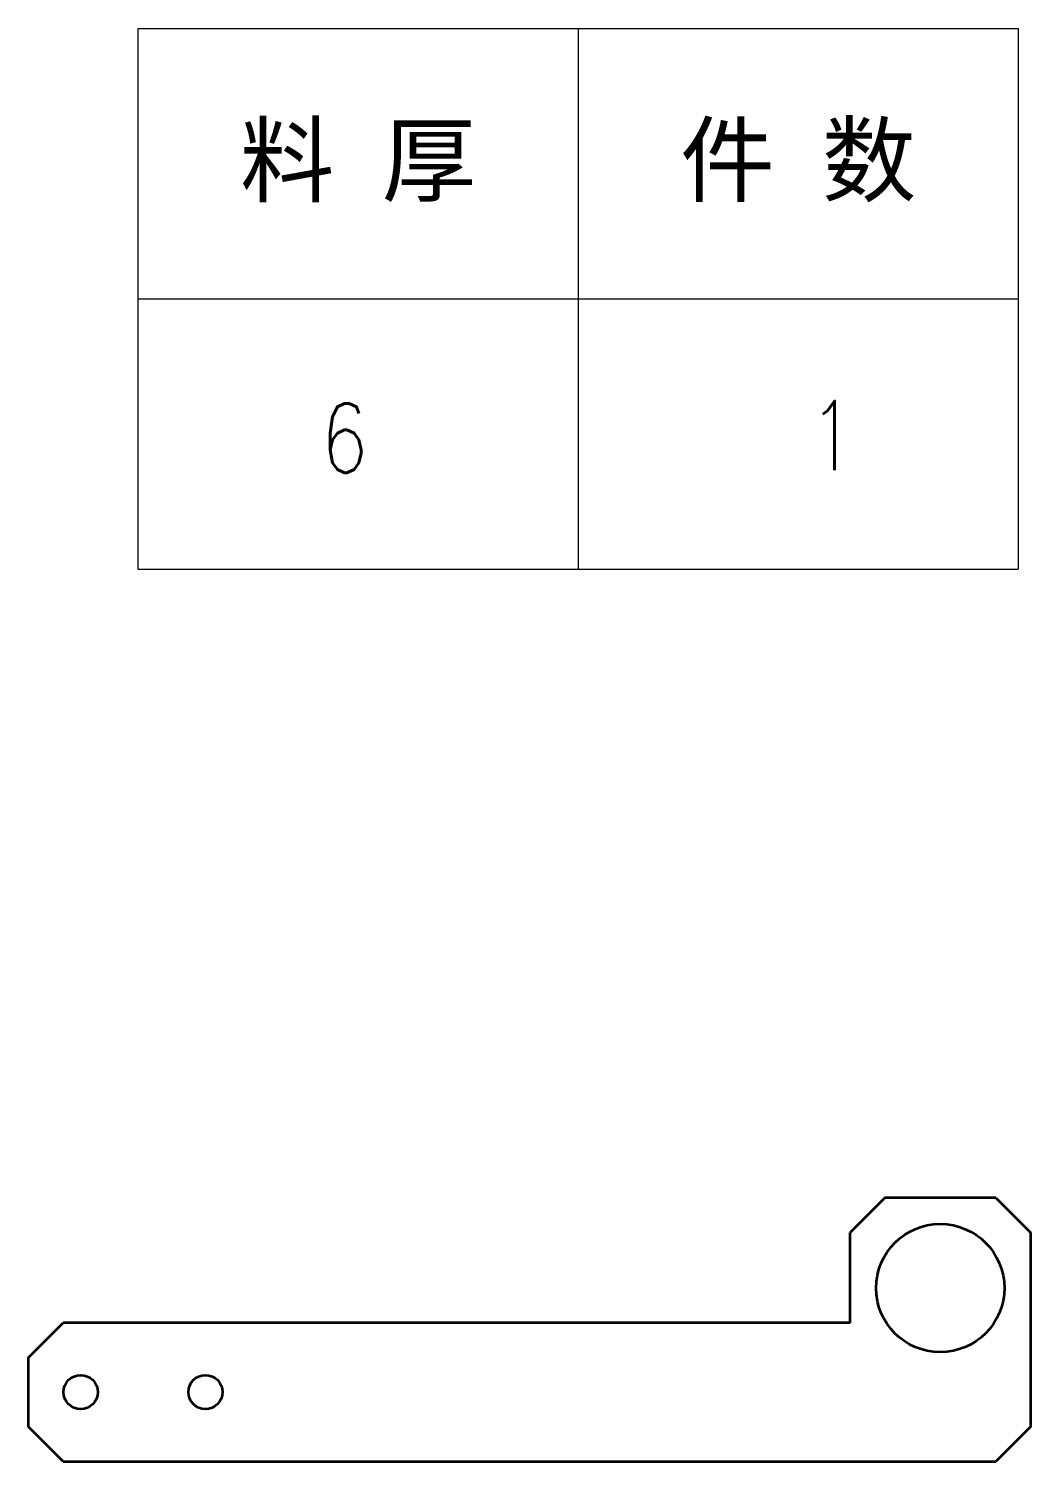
# Model space of a CAD drawing. Header units: millimetres. Extents: x 1333 to 142399, y -42879 to -5704.
# Drawn here: x 72492.5 to 72637, y -9049.2 to -8842.4 of the extents above; entities that cross this region are included whole.
import ezdxf
from ezdxf.enums import TextEntityAlignment as Align

# ---------------------------------------------------------------- set-up
doc = ezdxf.new("R2010")
doc.units = ezdxf.units.MM
doc.header["$LTSCALE"] = 0.5
doc.layers.add('标注线', color=3, linetype='Continuous', lineweight=18)
doc.layers.add('粗实线', color=7, linetype='Continuous', lineweight=35)
doc.styles.add('DIM', font='romans.shx', dxfattribs={"width": 0.8, "bigfont": 'bigfont.shx'})
doc.styles.get("Standard").update_dxf_attribs({"font": 'simplex.shx'})

# ---------------------------------------------------------------- blocks, each defined once
blk = doc.blocks.new('*T234')
at = {"color": 0, "linetype": 'ByBlock', "lineweight": -2, "transparency": 16777216}
for p, q in [((0, 0), (127, 0)), ((0, 0), (0, -78)), ((63.5, 0), (63.5, -78)), ((127, 0), (127, -78)), ((0, -39), (127, -39)), ((0, -78), (127, -78))]:
    blk.add_line(p, q, dxfattribs=at)
at = {"color": 0, "transparency": 16777216, "char_height": 10, "width": 60.5, "attachment_point": 5}
for s, insert in [('{\\fSimSun|b0|i0|c134|p2;料 厚}', (31.75, -19.5)), ('{\\fSimSun|b0|i0|c134|p2;件 数}', (95.25, -19.5))]:
    blk.add_mtext(s, dxfattribs=dict(at, insert=insert))
blk = doc.blocks.new('拆图参数')
blk.add_blockref('*T234', (-63.5, 78))
at = {"style": 'DIM', "width": 0.8}
blk.add_attdef('6', text='', height=10, dxfattribs=at).set_placement((-37.13, 18.91), align=Align.MIDDLE_LEFT)
blk.add_attdef('1', text='', height=10, dxfattribs=at).set_placement((36.65, 19.27), align=Align.MIDDLE_CENTER)

msp = doc.modelspace()

# ---------------------------------------------------------------- linework, layer by layer
at = {"layer": '粗实线', "lineweight": 35, "ltscale": 0.176777}
for p, q in [((72616.036, -9011.151), (72611.036, -9016.151)), ((72632.036, -9011.151), (72637.036, -9016.151)), ((72492.536, -9034.151), (72497.536, -9029.151)), ((72497.536, -9049.151), (72492.536, -9044.151)), ((72637.036, -9044.151), (72632.036, -9049.151))]:
    msp.add_line(p, q, dxfattribs=at)
at = {"layer": '粗实线', "lineweight": 35, "ltscale": 0.4}
msp.add_line((72632.036, -9011.151), (72616.036, -9011.151), dxfattribs=at)
at = {"layer": '粗实线', "lineweight": 35, "ltscale": 0.325}
msp.add_line((72611.036, -9029.151), (72611.036, -9016.151), dxfattribs=at)
at = {"layer": '粗实线', "lineweight": 35}
for p, q in [((72637.036, -9016.151), (72637.036, -9044.151)), ((72611.036, -9029.151), (72497.536, -9029.151)), ((72497.536, -9049.151), (72632.036, -9049.151))]:
    msp.add_line(p, q, dxfattribs=at)
at = {"layer": '粗实线', "lineweight": 35, "ltscale": 0.25}
msp.add_line((72492.536, -9044.151), (72492.536, -9034.151), dxfattribs=at)
at = {"layer": '粗实线', "lineweight": 35}
for centre, radius in [((72624.036, -9024.151), 9.25), ((72500.036, -9039.151), 2.458), ((72518.036, -9039.151), 2.458)]:
    msp.add_circle(centre, radius, dxfattribs=at)

# ---------------------------------------------------------------- block references
at = {"layer": '标注线'}
msp.add_blockref('拆图参数', (72571.803, -8920.425), dxfattribs=at).add_auto_attribs({'1': '1', '6': '6'})

doc.saveas('drawing.dxf')
